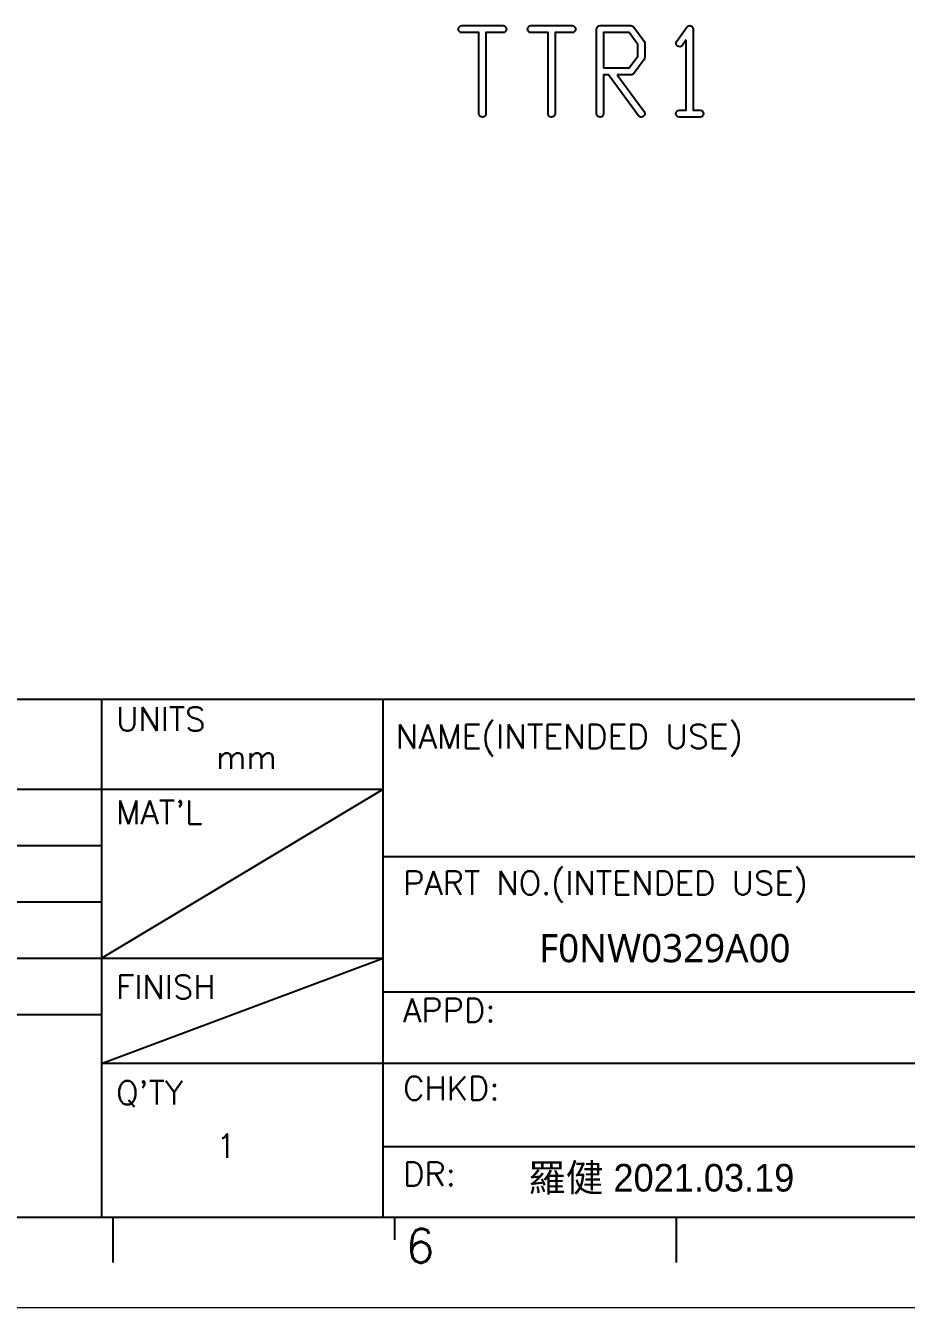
# Model space of a CAD drawing. Header units: millimetres. Extents: x 3254 to 3354, y 21 to 92.
# Drawn here: x 3315.79 to 3334.9, y 20.7 to 48.53 of the extents above; entities that cross this region are included whole.
import ezdxf

# ---------------------------------------------------------------- set-up
doc = ezdxf.new("R2010")
doc.units = ezdxf.units.MM
doc.header["$LTSCALE"] = 23.1
doc.linetypes.add('PHANTOM', pattern=[29.5, 9.5, -1.5, 3, -1.5, 3, -1.5, 9.5])
doc.layers.get('0').update_dxf_attribs({"linetype": 'CONTINUOUS'})
doc.layers.add('0PAPERF', color=2, linetype='PHANTOM', lineweight=0, plot=False)
doc.layers.add('gbr-dxf_layer0', color=7, linetype='CONTINUOUS')
doc.styles.add('SIMPLEX', font='simplex.shx')
doc.styles.get("Standard").update_dxf_attribs({"font": 'simplex.shx', "width": 0.8})

msp = doc.modelspace()

# ---------------------------------------------------------------- linework, layer by layer
for p, q in [((3305.697, 33.907), (3350.935, 33.907)), ((3317.435, 33.907), (3317.435, 22.659)), ((3323.548, 22.659), (3323.548, 33.907)), ((3305.697, 31.951), (3323.548, 31.951)), ((3317.435, 28.283), (3323.548, 31.951)), ((3305.697, 30.728), (3317.435, 30.728)), ((3350.935, 30.483), (3323.548, 30.483)), ((3305.697, 29.505), (3317.435, 29.505)), ((3305.697, 28.283), (3323.548, 28.283)), ((3317.435, 25.995), (3323.548, 28.283)), ((3350.935, 27.549), (3323.548, 27.549)), ((3305.697, 27.06), (3317.435, 27.06)), ((3335.53, 25.995), (3317.435, 25.995)), ((3323.548, 24.198), (3335.53, 24.198)), ((3256.547, 22.659), (3350.935, 22.659)), ((3317.679, 22.659), (3317.679, 21.68)), ((3323.792, 22.659), (3323.792, 22.169)), ((3329.906, 22.659), (3329.906, 21.68))]:
    msp.add_line(p, q)
msp.add_lwpolyline([(3323.548, 33.907), (3350.935, 33.907), (3350.935, 30.483), (3323.548, 30.483)], close=True)
at = {"layer": '0PAPERF'}
msp.add_line((3253.735, 20.702), (3354.017, 20.702), dxfattribs=at)
at = {"layer": 'gbr-dxf_layer0', "linetype": 'Continuous'}
for points in [[(3325.257, 48.38, -1), (3325.257, 48.532), (3326.15, 48.532, -1), (3326.15, 48.38), (3325.78, 48.38), (3325.78, 46.621, -1), (3325.627, 46.621), (3325.627, 48.38)], [(3326.757, 48.38, -1), (3326.757, 48.532), (3327.65, 48.532, -1), (3327.65, 48.38), (3327.28, 48.38), (3327.28, 46.621, -1), (3327.127, 46.621), (3327.127, 48.38)]]:
    msp.add_lwpolyline(points, format="xyb", close=True, dxfattribs=at)
for points in [[(3328.181, 46.621), (3328.181, 48.456, -0.414239), (3328.257, 48.532), (3328.926, 48.532, -0.240361), (3328.988, 48.501), (3329.211, 48.195, -0.159612), (3329.226, 48.15), (3329.226, 47.845, -0.159612), (3329.211, 47.8), (3328.988, 47.494, -0.240361), (3328.926, 47.462), (3328.63, 47.462)], [(3329.919, 48.195), (3330.142, 48.501, -0.726915), (3330.28, 48.456), (3330.28, 46.697), (3330.427, 46.697, -1), (3330.427, 46.545), (3329.98, 46.545, -1), (3329.98, 46.697), (3330.127, 46.697), (3330.127, 48.222)], [(3330.127, 48.222), (3330.042, 48.105, -1), (3329.919, 48.195)], [(3328.63, 47.462), (3329.211, 46.666, -1), (3329.088, 46.576), (3328.442, 47.462), (3328.333, 47.462), (3328.333, 46.621, -1), (3328.181, 46.621)]]:
    msp.add_lwpolyline(points, format="xyb", dxfattribs=at)
msp.add_lwpolyline([(3328.333, 47.615), (3328.888, 47.615), (3329.074, 47.869), (3329.074, 48.126), (3328.888, 48.38), (3328.333, 48.38)], close=True, dxfattribs=at)

# ---------------------------------------------------------------- texts
at = {"style": 'SIMPLEX'}
for s, height, p in [('UNITS', 0.5135, (3317.756, 33.22)), ('mm', 0.5135, (3319.922, 32.392)), ("MAT'L", 0.5135, (3317.756, 31.193)), ('PART NO.(INTENDED USE)', 0.51351, (3323.983, 29.662)), ('FINISH', 0.5135, (3317.756, 27.404)), ('APPD:', 0.5135, (3323.983, 26.898)), ("Q'TY", 0.5135, (3317.756, 25.104)), ('CHKD:', 0.5135, (3323.983, 25.204)), ('1', 0.514, (3319.922, 23.951)), ('DR:', 0.5135, (3323.983, 23.34)), ('6', 0.734, (3324.037, 21.671))]:
    msp.add_text(s, height=height, dxfattribs=at).set_placement(p)
at = {"lineweight": 0, "style": 'SIMPLEX'}
msp.add_text('NAME(INTENDED USE)', height=0.52319, dxfattribs=at).set_placement((3323.822, 32.838))
at = {"linetype": 'Continuous', "insert": (3326.934, 28.808), "char_height": 0.61132, "width": 7.37166, "attachment_point": 1}
msp.add_mtext('{\\fMicrosoft JhengHei|b0|i0|c136|p0;\\W1;F0NW0329A00}', dxfattribs=at)
at = {"lineweight": 0, "insert": (3326.695, 23.817), "char_height": 0.59938, "width": 7.52482, "attachment_point": 1, "style": 'SIMPLEX'}
msp.add_mtext('{\\fPMingLiU|b0|i0|c136|p2;羅健 2021.03.19}', dxfattribs=at)

doc.saveas('drawing.dxf')
